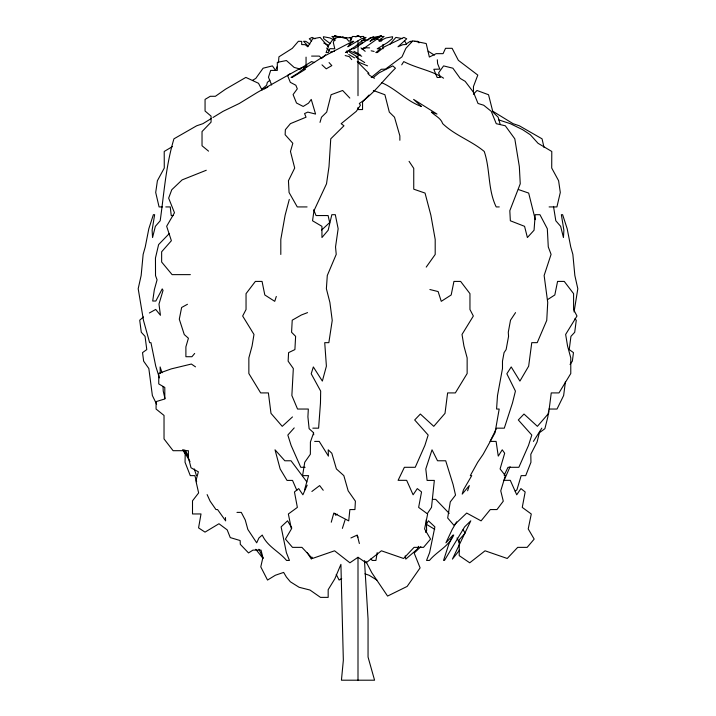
<?xml version="1.0" encoding="UTF-8"?>
<svg xmlns="http://www.w3.org/2000/svg" width="716" height="716" viewBox="0 0 716 716"><rect width="100%" height="100%" fill="white"/><g stroke="black" fill="none" stroke-linecap="round" stroke-linejoin="round"><path stroke-width="1.07" d="M278.452 62.695L278.927 56.833L292.316 48.348L298.384 41.286L301.713 41.376L301.678 44.58L305.177 44.678L307.826 46.782L312.668 38.807L320.115 37.402L328.402 46.817L326.093 52.528L328.322 52.581L329.915 48.661L334.802 48.786L333.325 42.539L334.9 38.646L338.775 36.731L345.953 37.912L348.952 41.322L350.742 40.4L352.335 36.453L356.291 36.561L358.68 35.8L360.936 37.563M548.608 411.002L547.847 416.873L544.894 428.687L539.363 432.786L537.072 442.014L530.816 454.248L530.95 462.276L525.714 475.63L521.176 475.63L516.934 489.798L515.216 491.23M565.47 381.476L563.635 395.518L557.021 409.042L548.868 409.042M349.694 50.8L349.506 52.062L357.293 56.833L355.852 56.967L364.713 62.569M377.198 552.627L375.927 560.44L372.096 560.44L371.085 558.578M574.08 311.934L577.812 288.727L574.85 275.49L572.854 254.368L570.742 246.922L567.17 228.726L562.633 214.693L561.362 214.693L563.886 230.23L563.438 237.542L560.637 226.328L555.813 220.779L553.495 206.396M289.291 199.406L285.12 215.248L280.806 239.412L280.806 254.466M331.257 522.224L333.808 513.068L348.719 520.872L349.873 509.568L354.93 509.568L355.396 501.173L348.164 490.845L343.841 475.639L336.404 468.935L331.803 453.228L328.205 449.818L328.42 456.119L319.22 441.405L314.655 441.405M304.56 489.798L308.578 475.63L302.582 475.63L304.739 462.276L310.359 454.248L310.413 442.014L313.653 432.786L309.124 428.687L307.907 416.873L308.327 409.042L297.543 409.042L291.868 395.518L293.327 368.525L288.127 361.168L288.584 352.63L294.903 349.578L295.619 336.341L291.573 332.278L292.226 320.195L301.346 315.004L307.549 312.615M320.007 122.382L321.502 117.2L326.693 112.099L331.096 94.736L342.642 90.484L349.838 98.092M342.373 528.399L345.049 519.995M276.304 296.451L274.738 301.338L264.813 294.965L262.056 281.415L255.37 281.415L246.044 293.658L246.044 309.527L242.652 316.016L253.983 334.444L252.077 345.989L248.855 357.902L248.855 373.537L260.651 392.914L268.384 392.914L270.988 413.356L282.229 426.342L292.486 416.927M467.611 490.782L469.32 485.582L462.205 494.112L463.485 489.798L471.746 475.63L470.296 475.63L477.688 462.276L483.175 454.248L495.016 432.786L499.195 409.042L496.573 409.042L497.504 395.518L502.489 368.525L502.48 361.168L504.055 352.63L506.123 349.578L508.566 336.341L508.279 332.278L510.508 320.195L515.547 312.615M312.069 557.146L311.362 559.107L307.254 552.725M276.179 69.121L277.28 66.4M503.992 480.579L510.078 466.716M307.2 485.144L302.895 494.792L298.697 488.598L294.455 491.955L297.364 507.402L288.351 513.998L291.412 528.945L285.442 539.103L292.477 547.364L301.937 547.364L312.391 558.48L334.578 550.801L349.909 562.803L358 557.281L366.091 562.803L381.422 550.801L403.609 558.48L414.063 547.364L423.523 547.364L430.558 539.103L424.588 528.945L427.649 513.998L418.636 507.402L421.545 491.955L417.303 488.598L413.105 494.792L406.652 480.329L398.105 480.329L404.379 467.297L415.235 467.297L424.901 445.388L428.168 435.051L414.689 419.979L420.355 414.036L433.771 426.342L445.012 413.356L447.616 392.914L455.349 392.914L467.145 373.537L467.145 357.902L463.923 345.989L462.017 334.444L473.348 316.016L469.956 309.527L469.956 293.658L460.63 281.415L453.944 281.415L451.187 294.965L441.262 301.338L438.12 291.564L429.877 289.524M504.145 475.317L508.002 467.297L518.867 467.297L528.524 445.388L531.8 435.051L518.312 419.979L523.987 414.036L537.403 426.342L548.635 413.356L551.248 392.914L558.981 392.914L570.777 373.537L570.777 357.902L567.555 345.989L565.64 334.444L576.98 316.016L573.588 309.527L573.588 293.658L564.253 281.415L557.576 281.415L554.819 294.965L547.597 299.601M418.627 546.317L417.124 549.297L405.784 559.107L405.229 555.876M425.644 532.427L426.647 530.449L426.28 519.691M426.288 524.461L428.419 520.818L434.889 526.878L429.618 552.627L426.557 560.44L429.457 560.44C437.055 551.302 448.61 546.594 453.747 535.058M456.665 521.883L452.199 529.446L445.934 542.835L453.004 535.058L448.672 544.607L443.553 560.44L444.484 560.44L464.612 526.878L470.797 520.818L452.423 559.107L459.574 550.112M401.703 64.843L403.761 61.594C416.623 68.288 431.667 70.481 443.58 78.196M533.411 441.405L541.815 428.159M427.327 513.605L431.515 507.367L434.344 480.409L427.094 480.418L425.796 468.953L432.025 449.809L437.521 460.773L445.701 460.773L453.094 484.544L455.528 495.123L450.283 501.889L447.679 517.999L453.908 525.275L466.698 513.068L481.08 520.872L490.29 509.568L496.967 509.568L503.285 501.173L500.752 490.845L505.362 475.639L500.09 468.935L504.682 453.228L502.247 449.818L498.264 456.119L496.098 441.405L490.066 441.405L496.635 428.159L504.297 428.168L512.477 402.983L515.43 391.097L506.847 373.77L511.215 366.941L519.923 381.091L528.659 366.162L531.764 342.66L537.224 342.66L546.747 320.392L547.722 302.429L544.133 275.49L551.078 254.368L548.277 246.922L547.319 228.726L539.945 214.693L535.201 214.693L534.055 230.23L527.388 237.542L524.568 226.328L510.347 220.779L509.819 210.701L520.246 183.797L519.333 166.542L514.804 138.832L505.299 125.783L496.251 123.689L491.248 111.329L483.703 105.225L478.011 103.471L473.491 92.31L465.167 81.338L460.218 78.42L452.888 68.199L443.589 65.899L438.586 72.88L440.43 77.426L437.163 77.516L433.824 69.282L439.821 69.121L437.619 63.679L437.315 59.768M570.052 364.435L572.361 361.168L573.471 352.63L569.22 349.578L570.947 336.341L574.706 332.278L576.282 320.195L574.778 318.897M426.226 267.104L435.194 254.466L435.194 239.412L430.88 215.248L425.044 193.078L413.741 189.176L413.741 168.341L409.069 161.342M327.883 46.325L333.021 39.291L334.945 38.351M194.671 353.462L191.924 356.72L185.891 356.72L185.891 346.83L188.424 338.238L184.272 334.56L179.295 319.193L181.631 307.486L187.449 304.282M368.248 39.953L370.047 37.912L377.225 36.731M389.674 44.464L395.885 37.402L402.267 38.601M294.213 427.908L287.832 435.051L291.099 445.388L300.765 467.297L305.106 467.297M369.035 95.049L362.556 101.905L362.556 109.566L358 109.566L358 107.427M473.383 94.288L476.981 90.484L488.536 94.736L492.93 112.099L498.13 117.2L500.215 124.45M169.28 233.568L158.612 244.586L155.462 258.011L155.524 275.633L157.072 279.84L154.343 289.694L152.705 301.024L155.846 301.024L162.237 288.888L163.042 290.392L158.979 304.094L160.438 315.282L155.712 309.437L149.358 312.981M322.585 57.781L325.619 54.693M420.892 546.621L414.179 553.074L420.113 567.886L407.144 586.422L387.58 596.07L371.81 572.755L365.822 561.281M321.52 230.149L329.673 222.56L328.107 215.552L316.033 215.552L313.689 209.797M143.469 316.946L139.718 320.195L141.294 332.278L145.053 336.341L146.78 349.578L142.529 352.63L143.639 361.168L148.839 368.525L152.365 395.518L156.616 404.209M269.878 80.264L267.337 82.34L266.629 85.249L262.244 88.829M337.12 514.106L335.688 515.26L334.712 513.318M355.816 36.972L357.32 35.8L359.709 36.561L363.665 36.453L365.258 40.4M359.996 44.455L362.081 42.862L361.625 40.74M361.983 49.144L363.835 47.721L369.608 47.874M311.872 491.48L319.64 485.582L323.229 490.263M290.517 73.488L287.537 75.431L290.329 82.34L295.86 85.249L297.301 88.829L293.086 94.584L296.496 103.006L303.199 106.451L308.515 103.167L311.236 99.399L315.577 114.068L307.826 112.099L304.569 113.558L306.045 117.2L290.419 123.644L285.362 129.694L285.138 134.733L292.826 143.29L290.463 151.47L294.697 168.036L288.45 180.718L289.067 192.479L297.265 206.924L307.075 206.924M410.966 42.029L412.783 40.848L426.199 43.533L429.349 57.047L436.178 53.655L443.079 53.655L445.54 48.303L452.109 48.303L458.374 60.341L477.796 75.091L473.464 86.52L473.464 92.633M299.771 68.978L311.505 61.594L314.646 62.569M341.711 578.465L339.115 580.058L336.225 574.411M211.148 118.632L202.897 123.689L196.676 125.783L173.943 138.832C165.861 165.602 164.071 193.356 160.187 220.779L155.363 226.328L152.562 237.542L152.114 230.23L154.638 214.693L153.367 214.693L148.83 228.726L145.259 246.922L143.146 254.368L141.15 275.49L138.188 288.727L143.486 320.392L149.626 342.66L150.951 342.66L155.739 366.162L159.426 377.896M212.974 117.505L223.061 111.329L239.314 103.471L257.527 92.31L300.568 68.199L307.182 65.899L298.465 72.88L291.045 77.426L292.03 77.516L305.464 69.282L303.656 69.121L322.934 56.833L352.8 41.286L353.802 41.376L348.996 44.58L350.052 44.678L347.815 46.782L361.383 38.807L366.028 37.402L354.796 46.817L345.488 52.528L352.567 48.661L354.044 48.786L369.223 38.646L373.394 36.731L374.092 37.912L370.029 41.322L378.451 36.453L381.592 35.8L362.797 49.144L365.554 47.721M373.331 39.684L380.912 35.8L381.351 36.561L384.116 36.453L379.274 40.4L379.077 41.322L386.139 37.912L392.619 36.731L392.323 38.646L387.553 42.539L377.243 48.786L380.652 48.661L375.837 52.581L377.395 52.528L384.394 46.817L403.913 37.402L406.715 38.807L397.989 46.782L402.884 44.678L405.319 44.58L410.089 41.376L412.416 41.286L405.865 48.348L402.007 56.833L385.476 69.121L381.288 69.282L371.192 77.516L373.475 77.426L379.05 72.88L392.771 65.899L395.456 68.199C383.409 80.004 373.824 93.939 359.325 103.471L360.452 105.225L356.308 111.329L341.147 123.689L343.966 125.783L330.747 138.832L329.011 166.542L326.523 183.797L313.984 210.701L312.534 220.779L321.931 226.328L321.949 237.542L328.17 230.23L331.839 214.693L335.312 214.693L338.149 228.726L335.536 246.922L336.225 254.368L327.293 275.49L326.38 288.727L329.888 302.429L332.233 320.392L328.85 342.66L324.724 342.66L326.398 366.162L322.352 381.091L313.34 366.941L311.209 373.77L320.67 391.097L320.473 402.983L318.611 428.168L312.811 428.159M172.466 146.565L164.215 151.47L164.286 168.036L157.404 180.718L155.703 192.479L159.077 206.924L162.425 206.924M252.48 80.371L255.782 78.42L263.112 68.199L272.411 65.899L275.535 70.258M264.034 89.106L267.838 87.057M350.912 537.967L357.257 535.058L359.369 543.542M206.271 170.256L182.132 179.886L171.768 189.749L168.654 198.135L174.471 212.75L166.658 226.265L171.384 240.719L161.646 251.781L161.646 262.038L172.109 274.631L190.358 274.631M330.461 52.062L334.506 51.221M361.965 40.552L367.299 39.962M371.568 39.496L374.763 39.138M337.549 36.453L334.408 35.8L335.643 36.972M414.287 41.376L417.616 41.286L418.967 42.853M342.875 37.832L350.67 37.832L350.67 41.161M311.585 56.099L319.327 56.099L321.833 58.551M165.781 206.924L170.247 206.924L171.24 215.552L173.451 215.552M499.258 206.924L496.188 206.924C487.632 189.364 490.415 169.585 484.249 151.47C471.352 140.712 454.875 135.369 442.694 123.644C440.77 117.871 435.176 115.983 431.399 112.099L437.002 114.068L413.615 99.399L421.402 106.451C406.634 101.207 396.055 88.945 381.888 82.752M549.109 206.924L556.923 206.924L560.297 192.479L558.596 180.718L551.714 168.036L551.785 151.47L538.029 143.29L530.305 134.733L522.644 129.694L510.275 123.644L498.757 119.912M503.876 480.329L510.284 480.329L516.728 494.792L520.935 488.598L525.168 491.955L522.259 507.402L531.281 513.998L528.22 528.945L534.181 539.103L527.155 547.364L517.695 547.364L507.232 558.48L485.054 550.801L469.723 562.803L459.225 555.643L459.225 539.801L465.105 533.152L463.118 529.634M432.419 499.365L435.704 499.365L449.218 513.39M236.978 512.388L241.283 512.388L245.257 519.995L247.843 529.446L256.686 542.835L258.941 537.967L262.253 535.058C267.39 546.594 278.945 551.302 286.543 560.44L289.443 560.44L286.382 552.627L281.111 526.878L287.581 520.818L291.851 528.113M371.156 50.8L374.101 51.427M345.193 55.571L349.283 56.618L351.753 59.634M300.425 69.112L294.16 67.429L286.409 60.529L277.325 62.364L277.325 70.41L270.666 70.41L268.473 77.23L271.65 84.998M351.833 37.957L349.972 37.402L351.574 38.745M338.811 36.462L341.854 37.492M364.927 573.838L369.089 575.261L376.885 580.058M518.393 189.525L528.677 193.078L535.291 219.642M361.705 56.251L350.679 51.292M373.358 90.484L384.904 94.736L389.307 112.099L394.498 117.2L399.859 135.843L399.859 140.273M339.196 37.563L335.088 35.8L334.649 36.561L331.884 36.453L335.115 39.085M342.606 36.731L345.944 38.261M360.336 54.926L353.892 51.257M335.16 40.463L329.861 37.912L323.381 36.731L323.677 38.646L330.327 43.676M315.013 38.807L312.087 37.402L309.285 38.807L311.666 40.982M323.793 43.05L328.68 45.403M348.773 54.497L354.554 57.862M367.55 65.845L357.266 61.594L368.955 73.39L367.845 73.488L369.733 75.431L374.423 78.312M376.902 38.906L381.225 41.304M426.369 524.3L434.746 529.33M492.939 111.329L513.103 123.689L519.324 125.783L542.057 138.832L543.99 147.362M428.15 51.176L434.397 55.141M309.885 44.052L305.911 41.376L303.584 41.286L307.952 45.994M195.495 366.861L191.369 364.041L171.285 368.883L158.755 373.403L158.755 383.919L164.805 387.445L164.805 398.964L156.079 401.622L156.079 409.051L164.027 415.441L164.027 438.926L173.102 450.695L188.38 450.695L188.38 457.506L191.02 467.79L198.377 471.817L195.898 480.883L198.627 492.921L192.506 500.815L192.506 513.954L201.008 513.954L198.565 527.889L205.018 532.122L218.971 523.745L227.196 529.885L230.266 537.6L240.164 540.544L240.299 544.339L248.524 552.931L252.954 550.112L261.027 550.112L262.879 557.594L260.785 566.884L267.524 580.058L275.329 575.261L283.643 572.415L286.409 577.078L290.374 581.804L299.109 587.281L309.983 590.038L320.491 597.377L328.17 597.377L328.17 589.689L334.793 578.886L340.914 564.369L343.34 660.242L341.434 680.2L374.566 680.2L368.051 657.037L368.051 618.991L364.462 560.61M360.98 47.9L365.178 51.319M208.544 151.139L202.028 145.76L202.028 131.574L211.059 122.159L211.059 116.135L205.062 111.034L205.062 99.399L210.271 96.293L215.4 96.293L225.549 89.187L245.848 77.409L258.503 83.289L262.128 90.135M321.985 64.843L326.228 68.834L331.821 65.603L329.065 62.569M326.603 48.079L329.405 50.827M356.613 535.505L358 537.081M255.782 549.297L262.933 558.292M306.86 481.904L291.018 460.773L284.825 460.773L275.025 449.809L280.153 468.953L287.026 480.418L292.522 480.409L296.863 490.397M404.406 40.579L406.563 44.123M189.982 461.543L185.122 453.228L183.958 449.818L188.156 456.119L185.346 450.23M182.777 449.541L185.184 454.248L185.05 462.276L190.286 475.63L194.824 475.63L196.649 481.698M258.906 549.226L263.112 558.122M457.059 537.967L459.314 542.835M207.121 494.595L210.11 501.173L215.964 509.568L217.583 509.568L225.638 520.872L225.415 517.525M381.1 38.646L381.888 40.588M346.678 50.979L347.502 53.038M162.04 372.794L160.124 366.941L160.268 373.466M194.304 468.935L196.479 475.639M164.993 398.66L163.239 391.097L163.024 386.765M313.429 432.58L313.733 434.782M382.962 44.446L382.962 48.822M358 40.848L358 95.684M358 557.308L358 680.2M306.054 57.137L306.054 65.433"/></g></svg>
